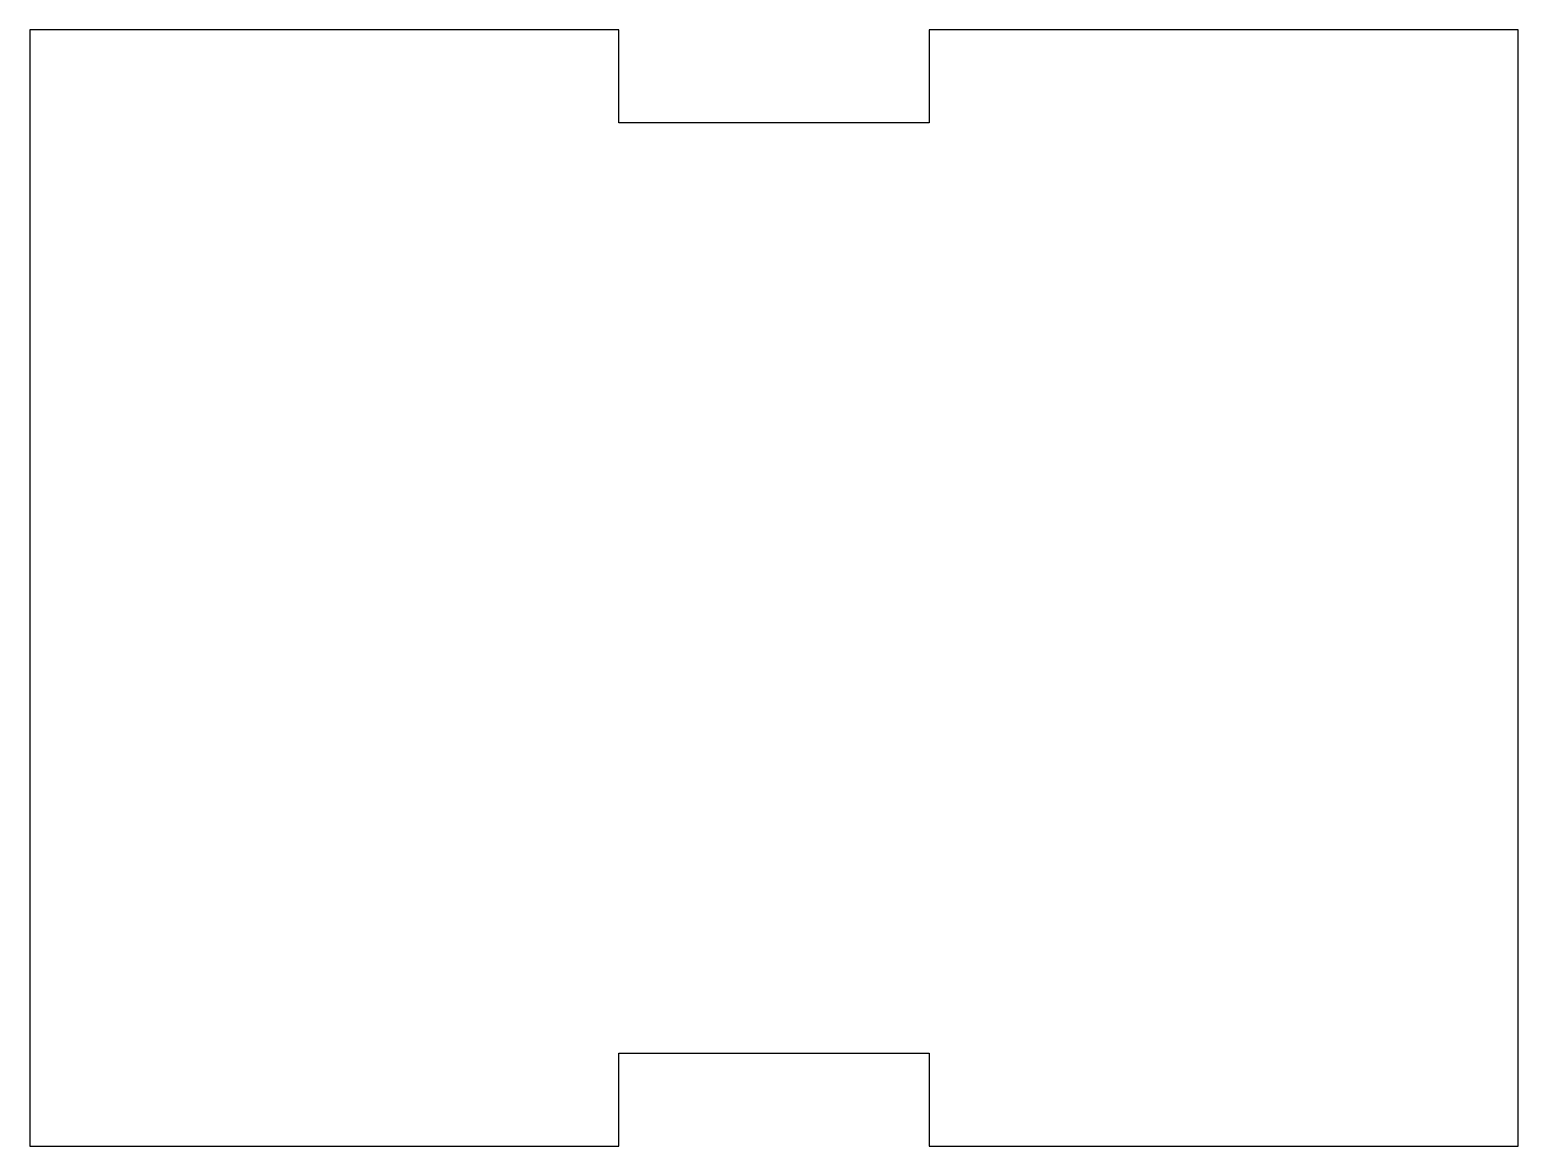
# Model space of a CAD drawing. Header units: millimetres. Extents: x -42.6 to 5.4, y 7.2 to 43.2.
import ezdxf

# ---------------------------------------------------------------- set-up
doc = ezdxf.new("R2010")
doc.units = ezdxf.units.MM

msp = doc.modelspace()

# ---------------------------------------------------------------- linework, layer by layer
at = {"color": 7, "linetype": 'Continuous', "lineweight": 25}
for p, q in [((-42.628, 43.151), (-42.628, 7.151)), ((-23.628, 43.151), (-42.628, 43.151)), ((-23.628, 40.151), (-23.628, 43.151)), ((-13.628, 43.151), (-13.628, 40.151)), ((5.372, 43.151), (-13.628, 43.151)), ((5.372, 7.151), (5.372, 43.151)), ((-13.628, 40.151), (-23.628, 40.151)), ((-23.628, 10.151), (-13.628, 10.151)), ((-23.628, 7.151), (-23.628, 10.151)), ((-13.628, 10.151), (-13.628, 7.151)), ((-42.628, 7.151), (-23.628, 7.151)), ((-13.628, 7.151), (5.372, 7.151))]:
    msp.add_line(p, q, dxfattribs=at)

doc.saveas('drawing.dxf')
